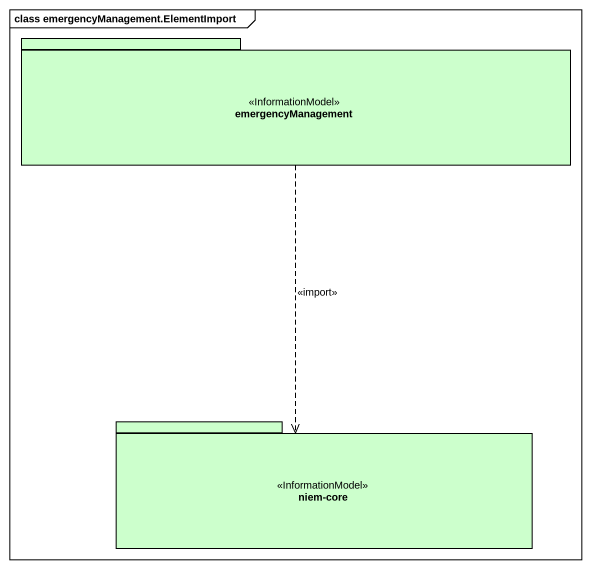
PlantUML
@startuml
mainframe class emergencyManagement.ElementImport
package emergencyManagement <<InformationModel>> #CCFFCC {
}
package "niem-core" as niem_core <<InformationModel>> #CCFFCC {
}
emergencyManagement ..> niem_core : <<import>>
@enduml
